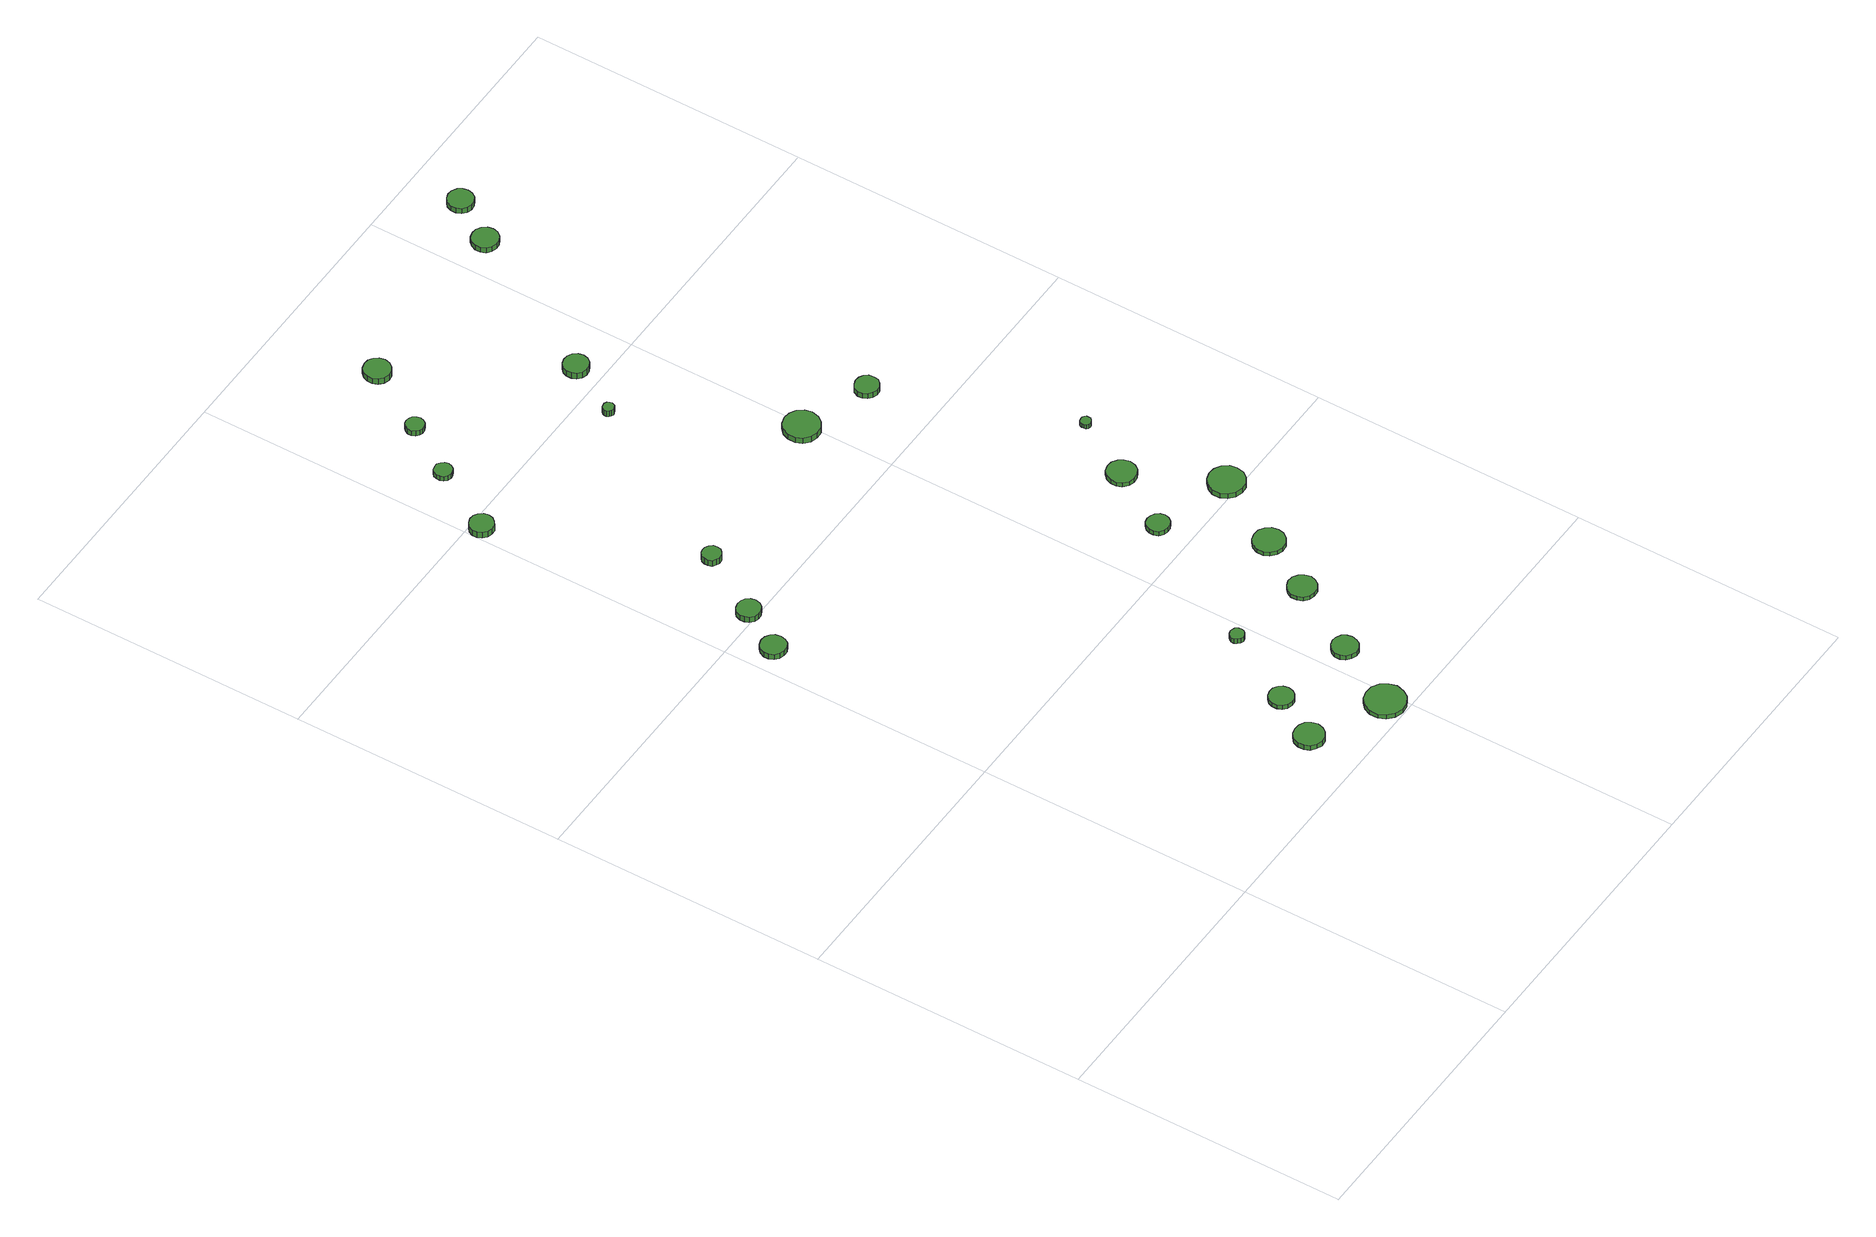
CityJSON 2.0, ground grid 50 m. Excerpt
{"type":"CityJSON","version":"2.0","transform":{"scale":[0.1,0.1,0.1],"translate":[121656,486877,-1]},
"CityObjects":{
"tree1":{"type":"SolitaryVegetationObject","attributes":{"function":"something"},"geometry":[{"type":"MultiSurface","lod":"1","boundaries":[[[0,1,2,3,4,5,6,7,8,9,10,11,12,13,14]],[[15,16,17,18,19,20,21,22,23,24,25,26,27,28,29]],[[0,29,28,1]],[[1,28,27,2]],[[2,27,26,3]],[[3,26,25,4]],[[4,25,24,5]],[[5,24,23,6]],[[6,23,22,7]],[[7,22,21,8]],[[8,21,20,9]],[[9,20,19,10]],[[10,19,18,11]],[[11,18,17,12]],[[12,17,16,13]],[[13,16,15,14]],[[14,15,29,0]]]}]},
"tree2":{"type":"SolitaryVegetationObject","attributes":{"function":"something"},"geometry":[{"type":"MultiSurface","lod":"1","boundaries":[[[30,31,32,33,34,35,36,37,38,39,40,41,42,43,44]],[[45,46,47,48,49,50,51,52,53,54,55,56,57,58,59]],[[30,59,58,31]],[[31,58,57,32]],[[32,57,56,33]],[[33,56,55,34]],[[34,55,54,35]],[[35,54,53,36]],[[36,53,52,37]],[[37,52,51,38]],[[38,51,50,39]],[[39,50,49,40]],[[40,49,48,41]],[[41,48,47,42]],[[42,47,46,43]],[[43,46,45,44]],[[44,45,59,30]]]}]},
"tree3":{"type":"SolitaryVegetationObject","attributes":{"function":"something"},"geometry":[{"type":"MultiSurface","lod":"1","boundaries":[[[60,61,62,63,64,65,66,67,68,69,70,71,72,73,74]],[[75,76,77,78,79,80,81,82,83,84,85,86,87,88,89]],[[60,89,88,61]],[[61,88,87,62]],[[62,87,86,63]],[[63,86,85,64]],[[64,85,84,65]],[[65,84,83,66]],[[66,83,82,67]],[[67,82,81,68]],[[68,81,80,69]],[[69,80,79,70]],[[70,79,78,71]],[[71,78,77,72]],[[72,77,76,73]],[[73,76,75,74]],[[74,75,89,60]]]}]},
"tree4":{"type":"SolitaryVegetationObject","attributes":{"function":"something"},"geometry":[{"type":"MultiSurface","lod":"1","boundaries":[[[90,91,92,93,94,95,96,97,98,99,100,101,102,103,104]],[[105,106,107,108,109,110,111,112,113,114,115,116,117,118,119]],[[90,119,118,91]],[[91,118,117,92]],[[92,117,116,93]],[[93,116,115,94]],[[94,115,114,95]],[[95,114,113,96]],[[96,113,112,97]],[[97,112,111,98]],[[98,111,110,99]],[[99,110,109,100]],[[100,109,108,101]],[[101,108,107,102]],[[102,107,106,103]],[[103,106,105,104]],[[104,105,119,90]]]}]},
"tree5":{"type":"SolitaryVegetationObject","attributes":{"function":"something"},"geometry":[{"type":"MultiSurface","lod":"1","boundaries":[[[120,121,122,123,124,125,126,127,128,129,130,131,132,133,134]],[[135,136,137,138,139,140,141,142,143,144,145,146,147,148,149]],[[120,149,148,121]],[[121,148,147,122]],[[122,147,146,123]],[[123,146,145,124]],[[124,145,144,125]],[[125,144,143,126]],[[126,143,142,127]],[[127,142,141,128]],[[128,141,140,129]],[[129,140,139,130]],[[130,139,138,131]],[[131,138,137,132]],[[132,137,136,133]],[[133,136,135,134]],[[134,135,149,120]]]}]},
"tree6":{"type":"SolitaryVegetationObject","attributes":{"function":"something"},"geometry":[{"type":"MultiSurface","lod":"1","boundaries":[[[150,151,152,153,154,155,156,157,158,159,160,161,162,163,164]],[[165,166,167,168,169,170,171,172,173,174,175,176,177,178,179]],[[150,179,178,151]],[[151,178,177,152]],[[152,177,176,153]],[[153,176,175,154]],[[154,175,174,155]],[[155,174,173,156]],[[156,173,172,157]],[[157,172,171,158]],[[158,171,170,159]],[[159,170,169,160]],[[160,169,168,161]],[[161,168,167,162]],[[162,167,166,163]],[[163,166,165,164]],[[164,165,179,150]]]}]},
"tree7":{"type":"SolitaryVegetationObject","attributes":{"function":"something"},"geometry":[{"type":"MultiSurface","lod":"1","boundaries":[[[180,181,182,183,184,185,186,187,188,189,190,191,192,193,194]],[[195,196,197,198,199,200,201,202,203,204,205,206,207,208,209]],[[180,209,208,181]],[[181,208,207,182]],[[182,207,206,183]],[[183,206,205,184]],[[184,205,204,185]],[[185,204,203,186]],[[186,203,202,187]],[[187,202,201,188]],[[188,201,200,189]],[[189,200,199,190]],[[190,199,198,191]],[[191,198,197,192]],[[192,197,196,193]],[[193,196,195,194]],[[194,195,209,180]]]}]},
"tree8":{"type":"SolitaryVegetationObject","attributes":{"function":"something"},"geometry":[{"type":"MultiSurface","lod":"1","boundaries":[[[210,211,212,213,214,215,216,217,218,219,220,221,222,223,224]],[[225,226,227,228,229,230,231,232,233,234,235,236,237,238,239]],[[210,239,238,211]],[[211,238,237,212]],[[212,237,236,213]],[[213,236,235,214]],[[214,235,234,215]],[[215,234,233,216]],[[216,233,232,217]],[[217,232,231,218]],[[218,231,230,219]],[[219,230,229,220]],[[220,229,228,221]],[[221,228,227,222]],[[222,227,226,223]],[[223,226,225,224]],[[224,225,239,210]]]}]},
"tree9":{"type":"SolitaryVegetationObject","attributes":{"function":"something"},"geometry":[{"type":"MultiSurface","lod":"1","boundaries":[[[240,241,242,243,244,245,246,247,248,249,250,251,252,253,254]],[[255,256,257,258,259,260,261,262,263,264,265,266,267,268,269]],[[240,269,268,241]],[[241,268,267,242]],[[242,267,266,243]],[[243,266,265,244]],[[244,265,264,245]],[[245,264,263,246]],[[246,263,262,247]],[[247,262,261,248]],[[248,261,260,249]],[[249,260,259,250]],[[250,259,258,251]],[[251,258,257,252]],[[252,257,256,253]],[[253,256,255,254]],[[254,255,269,240]]]}]},
"tree10":{"type":"SolitaryVegetationObject","attributes":{"function":"something"},"geometry":[{"type":"MultiSurface","lod":"1","boundaries":[[[270,271,272,273,274,275,276,277,278,279,280,281,282,283,284]],[[285,286,287,288,289,290,291,292,293,294,295,296,297,298,299]],[[270,299,298,271]],[[271,298,297,272]],[[272,297,296,273]],[[273,296,295,274]],[[274,295,294,275]],[[275,294,293,276]],[[276,293,292,277]],[[277,292,291,278]],[[278,291,290,279]],[[279,290,289,280]],[[280,289,288,281]],[[281,288,287,282]],[[282,287,286,283]],[[283,286,285,284]],[[284,285,299,270]]]}]},
"tree11":{"type":"SolitaryVegetationObject","attributes":{"function":"something"},"geometry":[{"type":"MultiSurface","lod":"1","boundaries":[[[300,301,302,303,304,305,306,307,308,309,310,311,312,313,314]],[[315,316,317,318,319,320,321,322,323,324,325,326,327,328,329]],[[300,329,328,301]],[[301,328,327,302]],[[302,327,326,303]],[[303,326,325,304]],[[304,325,324,305]],[[305,324,323,306]],[[306,323,322,307]],[[307,322,321,308]],[[308,321,320,309]],[[309,320,319,310]],[[310,319,318,311]],[[311,318,317,312]],[[312,317,316,313]],[[313,316,315,314]],[[314,315,329,300]]]}]},
"tree12":{"type":"SolitaryVegetationObject","attributes":{"function":"something"},"geometry":[{"type":"MultiSurface","lod":"1","boundaries":[[[330,331,332,333,334,335,336,337,338,339,340,341,342,343,344]],[[345,346,347,348,349,350,351,352,353,354,355,356,357,358,359]],[[330,359,358,331]],[[331,358,357,332]],[[332,357,356,333]],[[333,356,355,334]],[[334,355,354,335]],[[335,354,353,336]],[[336,353,352,337]],[[337,352,351,338]],[[338,351,350,339]],[[339,350,349,340]],[[340,349,348,341]],[[341,348,347,342]],[[342,347,346,343]],[[343,346,345,344]],[[344,345,359,330]]]}]},
"tree13":{"type":"SolitaryVegetationObject","attributes":{"function":"something"},"geometry":[{"type":"MultiSurface","lod":"1","boundaries":[[[360,361,362,363,364,365,366,367,368,369,370,371,372,373,374]],[[375,376,377,378,379,380,381,382,383,384,385,386,387,388,389]],[[360,389,388,361]],[[361,388,387,362]],[[362,387,386,363]],[[363,386,385,364]],[[364,385,384,365]],[[365,384,383,366]],[[366,383,382,367]],[[367,382,381,368]],[[368,381,380,369]],[[369,380,379,370]],[[370,379,378,371]],[[371,378,377,372]],[[372,377,376,373]],[[373,376,375,374]],[[374,375,389,360]]]}]},
"tree14":{"type":"SolitaryVegetationObject","attributes":{"function":"something"},"geometry":[{"type":"MultiSurface","lod":"1","boundaries":[[[390,391,392,393,394,395,396,397,398,399,400,401,402,403,404]],[[405,406,407,408,409,410,411,412,413,414,415,416,417,418,419]],[[390,419,418,391]],[[391,418,417,392]],[[392,417,416,393]],[[393,416,415,394]],[[394,415,414,395]],[[395,414,413,396]],[[396,413,412,397]],[[397,412,411,398]],[[398,411,410,399]],[[399,410,409,400]],[[400,409,408,401]],[[401,408,407,402]],[[402,407,406,403]],[[403,406,405,404]],[[404,405,419,390]]]}]},
"tree15":{"type":"SolitaryVegetationObject","attributes":{"function":"something"},"geometry":[{"type":"MultiSurface","lod":"1","boundaries":[[[420,421,422,423,424,425,426,427,428,429,430,431,432,433,434]],[[435,436,437,438,439,440,441,442,443,444,445,446,447,448,449]],[[420,449,448,421]],[[421,448,447,422]],[[422,447,446,423]],[[423,446,445,424]],[[424,445,444,425]],[[425,444,443,426]],[[426,443,442,427]],[[427,442,441,428]],[[428,441,440,429]],[[429,440,439,430]],[[430,439,438,431]],[[431,438,437,432]],[[432,437,436,433]],[[433,436,435,434]],[[434,435,449,420]]]}]},
"tree16":{"type":"SolitaryVegetationObject","attributes":{"function":"something"},"geometry":[{"type":"MultiSurface","lod":"1","boundaries":[[[450,451,452,453,454,455,456,457,458,459,460,461,462,463,464]],[[465,466,467,468,469,470,471,472,473,474,475,476,477,478,479]],[[450,479,478,451]],[[451,478,477,452]],[[452,477,476,453]],[[453,476,475,454]],[[454,475,474,455]],[[455,474,473,456]],[[456,473,472,457]],[[457,472,471,458]],[[458,471,470,459]],[[459,470,469,460]],[[460,469,468,461]],[[461,468,467,462]],[[462,467,466,463]],[[463,466,465,464]],[[464,465,479,450]]]}]},
"tree17":{"type":"SolitaryVegetationObject","attributes":{"function":"something"},"geometry":[{"type":"MultiSurface","lod":"1","boundaries":[[[480,481,482,483,484,485,486,487,488,489,490,491,492,493,494]],[[495,496,497,498,499,500,501,502,503,504,505,506,507,508,509]],[[480,509,508,481]],[[481,508,507,482]],[[482,507,506,483]],[[483,506,505,484]],[[484,505,504,485]],[[485,504,503,486]],[[486,503,502,487]],[[487,502,501,488]],[[488,501,500,489]],[[489,500,499,490]],[[490,499,498,491]],[[491,498,497,492]],[[492,497,496,493]],[[493,496,495,494]],[[494,495,509,480]]]}]},
"tree18":{"type":"SolitaryVegetationObject","attributes":{"function":"something"},"geometry":[{"type":"MultiSurface","lod":"1","boundaries":[[[510,511,512,513,514,515,516,517,518,519,520,521,522,523,524]],[[525,526,527,528,529,530,531,532,533,534,535,536,537,538,539]],[[510,539,538,511]],[[511,538,537,512]],[[512,537,536,513]],[[513,536,535,514]],[[514,535,534,515]],[[515,534,533,516]],[[516,533,532,517]],[[517,532,531,518]],[[518,531,530,519]],[[519,530,529,520]],[[520,529,528,521]],[[521,528,527,522]],[[522,527,526,523]],[[523,526,525,524]],[[524,525,539,510]]]}]},
"tree19":{"type":"SolitaryVegetationObject","attributes":{"function":"something"},"geometry":[{"type":"MultiSurface","lod":"1","boundaries":[[[540,541,542,543,544,545,546,547,548,549,550,551,552,553,554]],[[555,556,557,558,559,560,561,562,563,564,565,566,567,568,569]],[[540,569,568,541]],[[541,568,567,542]],[[542,567,566,543]],[[543,566,565,544]],[[544,565,564,545]],[[545,564,563,546]],[[546,563,562,547]],[[547,562,561,548]],[[548,561,560,549]],[[549,560,559,550]],[[550,559,558,551]],[[551,558,557,552]],[[552,557,556,553]],[[553,556,555,554]],[[554,555,569,540]]]}]},
"tree20":{"type":"SolitaryVegetationObject","attributes":{"function":"something"},"geometry":[{"type":"MultiSurface","lod":"1","boundaries":[[[570,571,572,573,574,575,576,577,578,579,580,581,582,583,584]],[[585,586,587,588,589,590,591,592,593,594,595,596,597,598,599]],[[570,599,598,571]],[[571,598,597,572]],[[572,597,596,573]],[[573,596,595,574]],[[574,595,594,575]],[[575,594,593,576]],[[576,593,592,577]],[[577,592,591,578]],[[578,591,590,579]],[[579,590,589,580]],[[580,589,588,581]],[[581,588,587,582]],[[582,587,586,583]],[[583,586,585,584]],[[584,585,599,570]]]}]},
"tree21":{"type":"SolitaryVegetationObject","attributes":{"function":"something"},"geometry":[{"type":"MultiSurface","lod":"1","boundaries":[[[600,601,602,603,604,605,606,607,608,609,610,611,612,613,614]],[[615,616,617,618,619,620,621,622,623,624,625,626,627,628,629]],[[600,629,628,601]],[[601,628,627,602]],[[602,627,626,603]],[[603,626,625,604]],[[604,625,624,605]],[[605,624,623,606]],[[606,623,622,607]],[[607,622,621,608]],[[608,621,620,609]],[[609,620,619,610]],[[610,619,618,611]],[[611,618,617,612]],[[612,617,616,613]],[[613,616,615,614]],[[614,615,629,600]]]}]},
"tree22":{"type":"SolitaryVegetationObject","attributes":{"function":"something"},"geometry":[{"type":"MultiSurface","lod":"1","boundaries":[[[630,631,632,633,634,635,636,637,638,639,640,641,642,643,644]],[[645,646,647,648,649,650,651,652,653,654,655,656,657,658,659]],[[630,659,658,631]],[[631,658,657,632]],[[632,657,656,633]],[[633,656,655,634]],[[634,655,654,635]],[[635,654,653,636]],[[636,653,652,637]],[[637,652,651,638]],[[638,651,650,639]],[[639,650,649,640]],[[640,649,648,641]],[[641,648,647,642]],[[642,647,646,643]],[[643,646,645,644]],[[644,645,659,630]]]}]},
"tree23":{"type":"SolitaryVegetationObject","attributes":{"function":"something"},"geometry":[{"type":"MultiSurface","lod":"1","boundaries":[[[660,661,662,663,664,665,666,667,668,669,670,671,672,673,674]],[[675,676,677,678,679,680,681,682,683,684,685,686,687,688,689]],[[660,689,688,661]],[[661,688,687,662]],[[662,687,686,663]],[[663,686,685,664]],[[664,685,684,665]],[[665,684,683,666]],[[666,683,682,667]],[[667,682,681,668]],[[668,681,680,669]],[[669,680,679,670]],[[670,679,678,671]],[[671,678,677,672]],[[672,677,676,673]],[[673,676,675,674]],[[674,675,689,660]]]}]},
"tree24":{"type":"SolitaryVegetationObject","attributes":{"function":"something"},"geometry":[{"type":"MultiSurface","lod":"1","boundaries":[[[690,691,692,693,694,695,696,697,698,699,700,701,702,703,704]],[[705,706,707,708,709,710,711,712,713,714,715,716,717,718,719]],[[690,719,718,691]],[[691,718,717,692]],[[692,717,716,693]],[[693,716,715,694]],[[694,715,714,695]],[[695,714,713,696]],[[696,713,712,697]],[[697,712,711,698]],[[698,711,710,699]],[[699,710,709,700]],[[700,709,708,701]],[[701,708,707,702]],[[702,707,706,703]],[[703,706,705,704]],[[704,705,719,690]]]}]}
},
"vertices":[
[70,936,17],[68,946,17],[63,953,17],[55,958,17],[45,959,17],[36,956,17],[29,950,17],[25,941,17],[25,932,17],[29,923,17],[36,917,17],[45,914,17],[55,915,17],[63,919,17],[68,927,17],[68,927,6],[63,919,6],[55,915,6],[45,914,6],[36,917,6],[29,923,6],[25,932,6],[25,941,6],[29,950,6],[36,956,6],[45,959,6],[55,958,6],[63,953,6],[68,946,6],[70,936,6],
[374,99,16],[371,110,16],[365,119,16],[355,124,16],[344,125,16],[334,122,16],[325,114,16],[321,104,16],[321,93,16],[325,83,16],[334,76,16],[344,72,16],[355,73,16],[365,79,16],[371,88,16],[371,88,6],[365,79,6],[355,73,6],[344,72,6],[334,76,6],[325,83,6],[321,93,6],[321,104,6],[325,114,6],[334,122,6],[344,125,6],[355,124,6],[365,119,6],[371,110,6],[374,99,6],
[116,1014,18],[114,1023,18],[109,1030,18],[101,1034,18],[92,1035,18],[84,1032,18],[77,1027,18],[74,1018,18],[74,1010,18],[77,1002,18],[84,996,18],[92,993,18],[101,994,18],[109,998,18],[114,1005,18],[114,1005,6],[109,998,6],[101,994,6],[92,993,6],[84,996,6],[77,1002,6],[74,1010,6],[74,1018,6],[77,1027,6],[84,1032,6],[92,1035,6],[101,1034,6],[109,1030,6],[114,1023,6],[116,1014,6],
[417,183,16],[415,192,16],[410,199,16],[402,204,16],[393,205,16],[384,202,16],[377,196,16],[374,188,16],[374,178,16],[377,170,16],[384,164,16],[393,161,16],[402,162,16],[410,167,16],[415,174,16],[415,174,7],[410,167,7],[402,162,7],[393,161,7],[384,164,7],[377,170,7],[374,178,7],[374,188,7],[377,196,7],[384,202,7],[393,205,7],[402,204,7],[410,199,7],[415,192,7],[417,183,7],
[43,1481,19],[41,1489,19],[35,1497,19],[28,1501,19],[19,1502,19],[11,1499,19],[4,1493,19],[0,1485,19],[0,1476,19],[4,1468,19],[11,1462,19],[19,1460,19],[28,1460,19],[35,1465,19],[41,1472,19],[41,1472,6],[35,1465,6],[28,1460,6],[19,1460,6],[11,1462,6],[4,1468,6],[0,1476,6],[0,1485,6],[4,1493,6],[11,1499,6],[19,1502,6],[28,1501,6],[35,1497,6],[41,1489,6],[43,1481,6],
[516,38,15],[512,52,15],[504,64,15],[491,72,15],[476,73,15],[462,69,15],[451,59,15],[445,45,15],[445,30,15],[451,17,15],[462,7,15],[476,2,15],[491,4,15],[504,11,15],[512,23,15],[512,23,6],[504,11,6],[491,4,6],[476,2,6],[462,7,6],[451,17,6],[445,30,6],[445,45,6],[451,59,6],[462,69,6],[476,73,6],[491,72,6],[504,64,6],[512,52,6],[516,38,6],
[178,1128,24],[177,1135,24],[172,1141,24],[166,1144,24],[159,1145,24],[153,1143,24],[147,1138,24],[145,1132,24],[145,1125,24],[147,1118,24],[153,1114,24],[159,1111,24],[166,1112,24],[172,1116,24],[177,1121,24],[177,1121,11],[172,1116,11],[166,1112,11],[159,1111,11],[153,1114,11],[147,1118,11],[145,1125,11],[145,1132,11],[147,1138,11],[153,1143,11],[159,1145,11],[166,1144,11],[172,1141,11],[177,1135,11],[178,1128,11],
[486,318,17],[485,323,17],[482,328,17],[477,330,17],[472,331,17],[467,329,17],[463,326,17],[460,321,17],[460,316,17],[463,311,17],[467,307,17],[472,305,17],[477,306,17],[482,309,17],[485,313,17],[485,313,7],[482,309,7],[477,306,7],[472,305,7],[467,307,7],[463,311,7],[460,316,7],[460,321,7],[463,326,7],[467,329,7],[472,331,7],[477,330,7],[482,328,7],[485,323,7],[486,318,7],
[108,1599,16],[106,1606,16],[102,1611,16],[96,1615,16],[90,1615,16],[83,1613,16],[78,1609,16],[76,1603,16],[76,1596,16],[78,1590,16],[83,1585,16],[90,1583,16],[96,1584,16],[102,1587,16],[106,1593,16],[106,1593,6],[102,1587,6],[96,1584,6],[90,1583,6],[83,1585,6],[78,1590,6],[76,1596,6],[76,1603,6],[78,1609,6],[83,1613,6],[90,1615,6],[96,1615,6],[102,1611,6],[106,1606,6],[108,1599,6],
[569,158,16],[567,167,16],[562,175,16],[553,180,16],[544,181,16],[535,178,16],[527,171,16],[523,162,16],[523,153,16],[527,144,16],[535,137,16],[544,134,16],[553,135,16],[562,140,16],[567,148,16],[567,148,6],[562,140,6],[553,135,6],[544,134,6],[535,137,6],[527,144,6],[523,153,6],[523,162,6],[527,171,6],[535,178,6],[544,181,6],[553,180,6],[562,175,6],[567,167,6],[569,158,6],
[169,1692,17],[167,1699,17],[163,1705,17],[157,1708,17],[150,1709,17],[144,1707,17],[139,1702,17],[136,1696,17],[136,1689,17],[139,1683,17],[144,1678,17],[150,1676,17],[157,1677,17],[163,1680,17],[167,1686,17],[167,1686,6],[163,1680,6],[157,1677,6],[150,1676,6],[144,1678,6],[139,1683,6],[136,1689,6],[136,1696,6],[139,1702,6],[144,1707,6],[150,1709,6],[157,1708,6],[163,1705,6],[167,1699,6],[169,1692,6],
[648,288,15],[645,299,15],[639,307,15],[630,313,15],[619,314,15],[609,310,15],[601,303,15],[597,294,15],[597,283,15],[601,273,15],[609,266,15],[619,263,15],[630,264,15],[639,269,15],[645,278,15],[645,278,7],[639,269,7],[630,264,7],[619,263,7],[609,266,7],[601,273,7],[597,283,7],[597,294,7],[601,303,7],[609,310,7],[619,314,7],[630,313,7],[639,307,7],[645,299,7],[648,288,7],
[248,1811,17],[246,1821,17],[240,1829,17],[232,1834,17],[222,1835,17],[212,1832,17],[205,1825,17],[201,1816,17],[201,1806,17],[205,1797,17],[212,1790,17],[222,1787,17],[232,1788,17],[240,1793,17],[246,1801,17],[246,1801,5],[240,1793,5],[232,1788,5],[222,1787,5],[212,1790,5],[205,1797,5],[201,1806,5],[201,1816,5],[205,1825,5],[212,1832,5],[222,1835,5],[232,1834,5],[240,1829,5],[246,1821,5],[248,1811,5],
[636,561,16],[634,569,16],[629,576,16],[621,580,16],[613,581,16],[605,579,16],[598,573,16],[595,565,16],[595,557,16],[598,549,16],[605,543,16],[613,541,16],[621,541,16],[629,546,16],[634,553,16],[634,553,7],[629,546,7],[621,541,7],[613,541,7],[605,543,7],[598,549,7],[595,557,7],[595,565,7],[598,573,7],[605,579,7],[613,581,7],[621,580,7],[629,576,7],[634,569,7],[636,561,7],
[360,1447,22],[359,1451,22],[357,1455,22],[353,1457,22],[349,1457,22],[345,1456,22],[342,1453,22],[340,1449,22],[340,1445,22],[342,1441,22],[345,1439,22],[349,1437,22],[353,1438,22],[357,1440,22],[359,1443,22],[359,1443,9],[357,1440,9],[353,1438,9],[349,1437,9],[345,1439,9],[342,1441,9],[340,1445,9],[340,1449,9],[342,1453,9],[345,1456,9],[349,1457,9],[353,1457,9],[357,1455,9],[359,1451,9],[360,1447,9],
[708,389,15],[706,401,15],[699,410,15],[689,416,15],[677,417,15],[666,414,15],[657,406,15],[652,395,15],[652,383,15],[657,373,15],[666,365,15],[677,361,15],[689,362,15],[699,368,15],[706,378,15],[706,378,7],[699,368,7],[689,362,7],[677,361,7],[666,365,7],[657,373,7],[652,383,7],[652,395,7],[657,406,7],[666,414,7],[677,417,7],[689,416,7],[699,410,7],[706,401,7],[708,389,7],
[521,1165,18],[518,1178,18],[510,1189,18],[499,1195,18],[486,1197,18],[473,1193,18],[463,1184,18],[458,1172,18],[458,1158,18],[463,1146,18],[473,1137,18],[486,1133,18],[499,1134,18],[510,1141,18],[518,1152,18],[518,1152,6],[510,1141,6],[499,1134,6],[486,1133,6],[473,1137,6],[463,1146,6],[458,1158,6],[458,1172,6],[463,1184,6],[473,1193,6],[486,1197,6],[499,1195,6],[510,1189,6],[518,1178,6],[521,1165,6],
[429,1546,18],[427,1555,18],[421,1563,18],[413,1567,18],[404,1568,18],[395,1565,18],[388,1559,18],[385,1551,18],[385,1541,18],[388,1533,18],[395,1527,18],[404,1524,18],[413,1525,18],[421,1529,18],[427,1537,18],[427,1537,5],[421,1529,5],[413,1525,5],[404,1524,5],[395,1527,5],[388,1533,5],[385,1541,5],[385,1551,5],[388,1559,5],[395,1565,5],[404,1568,5],[413,1567,5],[421,1563,5],[427,1555,5],[429,1546,5],
[707,673,16],[704,684,16],[698,692,16],[689,698,16],[678,699,16],[667,696,16],[659,688,16],[655,678,16],[655,667,16],[659,658,16],[667,650,16],[678,647,16],[689,648,16],[698,653,16],[704,662,16],[704,662,7],[698,653,7],[689,648,7],[678,647,7],[667,650,7],[659,658,7],[655,667,7],[655,678,7],[659,688,7],[667,696,7],[678,699,7],[689,698,7],[698,692,7],[704,684,7],[707,673,7],
[787,519,17],[785,532,17],[777,543,17],[765,550,17],[752,551,17],[739,547,17],[729,538,17],[723,526,17],[723,512,17],[729,500,17],[739,491,17],[752,487,17],[765,488,17],[777,495,17],[785,506,17],[785,506,7],[777,495,7],[765,488,7],[752,487,7],[739,491,7],[729,500,7],[723,512,7],[723,526,7],[729,538,7],[739,547,7],[752,551,7],[765,550,7],[777,543,7],[785,532,7],[787,519,7],
[643,1125,16],[642,1134,16],[636,1141,16],[629,1145,16],[620,1146,16],[612,1143,16],[605,1138,16],[601,1129,16],[601,1121,16],[605,1113,16],[612,1107,16],[620,1104,16],[629,1105,16],[636,1109,16],[642,1116,16],[642,1116,5],[636,1109,5],[629,1105,5],[620,1104,5],[612,1107,5],[605,1113,5],[601,1121,5],[601,1129,5],[605,1138,5],[612,1143,5],[620,1146,5],[629,1145,5],[636,1141,5],[642,1134,5],[643,1125,5],
[755,784,15],[755,788,15],[752,791,15],[749,793,15],[745,793,15],[741,792,15],[738,789,15],[737,786,15],[737,782,15],[738,778,15],[741,775,15],[745,774,15],[749,775,15],[752,777,15],[755,780,15],[755,780,6],[752,777,6],[749,775,6],[745,774,6],[741,775,6],[738,778,6],[737,782,6],[737,786,6],[738,789,6],[741,792,6],[745,793,6],[749,793,6],[752,791,6],[755,788,6],[755,784,6],
[591,1823,16],[589,1833,16],[583,1841,16],[574,1846,16],[565,1847,16],[555,1844,16],[548,1837,16],[544,1828,16],[544,1818,16],[548,1809,16],[555,1803,16],[565,1800,16],[574,1801,16],[583,1806,16],[589,1813,16],[589,1813,5],[583,1806,5],[574,1801,5],[565,1800,5],[555,1803,5],[548,1809,5],[544,1818,5],[544,1828,5],[548,1837,5],[555,1844,5],[565,1847,5],[574,1846,5],[583,1841,5],[589,1833,5],[591,1823,5],
[642,1904,16],[640,1913,16],[635,1921,16],[626,1926,16],[617,1927,16],[608,1924,16],[601,1918,16],[597,1909,16],[597,1899,16],[601,1890,16],[608,1884,16],[617,1881,16],[626,1882,16],[635,1887,16],[640,1895,16],[640,1895,5],[635,1887,5],[626,1882,5],[617,1881,5],[608,1884,5],[601,1890,5],[597,1899,5],[597,1909,5],[601,1918,5],[608,1924,5],[617,1927,5],[626,1926,5],[635,1921,5],[640,1913,5],[642,1904,5]
]}
